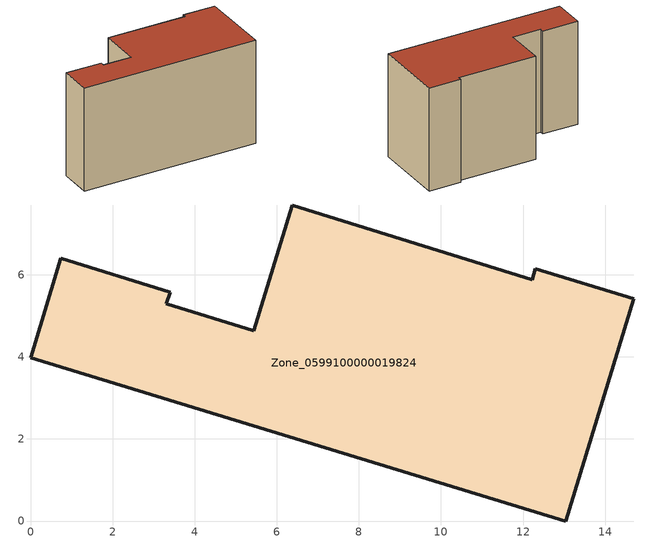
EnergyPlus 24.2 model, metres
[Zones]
Zone_0599100000019824
 floor ground (C_G): 5.44,4.64 6.38,7.7 12.22,5.88 12.3,6.15 14.7,5.42 13.04,0 0,3.98 0.74,6.4 3.4,5.58 3.31,5.29 z0
 wall outside (C_F): 13.04,0 14.7,5.42 12.3,6.15 12.22,5.88 6.38,7.7 5.44,4.64 3.31,5.29 3.4,5.58 0.74,6.4 0,3.98 13.04,0 z0:8.09
 roof outside (C_R): 3.4,5.58 0.74,6.4 0,3.98 13.04,0 14.7,5.42 12.3,6.15 12.22,5.88 6.38,7.7 5.44,4.64 3.31,5.29 z8.09
[BUILDING]
Pand.0599100000019824: North Axis=0; Terrain=City; Loads Convergence Tolerance Value=0.04; Temperature Convergence Tolerance Value=0.4; Solar Distribution=FullExterior; Maximum Number of Warmup Days=25; Minimum Number of Warmup Days=1
[Site:Location]
Rotterdam.The.Hague.AP_ZH_NLD Design_Conditions: Latitude=51.96; Longitude=4.45; Time Zone=1; Elevation=-4.5
[SITE:GROUNDTEMPERATURE:BUILDINGSURFACE]
18, 18, 18, 18, 18, 18, 18, 18, 18, 18, 18, 18
[MATERIAL] Thermal Absorptance=0.9; Solar Absorptance=0.7; Visible Absorptance=0.7
Name | Roughness | Thickness | Conductivity | Density | Specific Heat
G.TI.1975-1991 | MediumSmooth | 0.15 | 0.288461 | 540 | 1210
F.TI.1975-1991 | Rough | 0.3 | 0.230769 | 1920 | 840
R.TI.1975-1991 | MediumRough | 0.2 | 0.153846 | 1500 | 1000
[CONSTRUCTION]
C_G: G.TI.1975-1991
C_F: F.TI.1975-1991
C_R: R.TI.1975-1991
[ZONE]
Zone_0599100000019824: Type=1; Multiplier=1; Ceiling Height=Autocalculate; Volume=Autocalculate; Floor Area=autocalculate; Part of Total Floor Area=Yes
[ZONEINFILTRATION:DESIGNFLOWRATE]
Infil_Zone_0599100000019824: Zone or ZoneList or Space or SpaceList=Zone_0599100000019824; Schedule=AlwaysOn; Design Flow Rate Calculation Method=Flow/Area; Flow Rate per Floor Area=0.003; Constant Term Coefficient=1; Temperature Term Coefficient=0; Velocity Term Coefficient=0; Velocity Squared Term Coefficient=0
[HVACTEMPLATE:ZONE:IDEALLOADSAIRSYSTEM]
Zone_0599100000019824: Maximum Heating Supply Air Temperature=50; Minimum Cooling Supply Air Temperature=13; Maximum Heating Supply Air Humidity Ratio=0.0156; Minimum Cooling Supply Air Humidity Ratio=0.0077; Heating Limit=NoLimit; Cooling Limit=NoLimit; Dehumidification Control Type=ConstantSensibleHeatRatio; Cooling Sensible Heat Ratio=0.7; Dehumidification Setpoint=60; Humidification Control Type=None; Humidification Setpoint=30; Outdoor Air Method=None; Outdoor Air Flow Rate per Person=0.00944; Outdoor Air Flow Rate per Zone Floor Area=0; Outdoor Air Flow Rate per Zone=0; Demand Controlled Ventilation Type=None; Outdoor Air Economizer Type=NoEconomizer; Heat Recovery Type=None; Sensible Heat Recovery Effectiveness=0.7; Latent Heat Recovery Effectiveness=0.65
[ZONECONTROL:THERMOSTAT]
ThermostatControl_Zone_0599100000019824: Zone or ZoneList=Zone_0599100000019824; Control Type Schedule=DualSetpointControlType; Control 1=Thermostat_Zone_0599100000019824; Temperature Difference Between Cutout And Setpoint=0
[THERMOSTATSETPOINT:DUALSETPOINT]
Thermostat_Zone_0599100000019824: Heating Setpoint Temperature Schedule=HeatingSetpoint_Zone_0599100000019824; Cooling Setpoint Temperature Schedule=CoolingSetpoint_Zone_0599100000019824
[SCHEDULE:COMPACT]
HeatingSetpoint_Zone_0599100000019824: Through: 12/31, For: AllDays, Until: 24:00, 21
CoolingSetpoint_Zone_0599100000019824: Through: 12/31, For: AllDays, Until: 24:00, 24
DualSetpointControlType: Through: 12/31, For: AllDays, Until: 24:00, 4
AlwaysOn: Through: 12/31, For: AllDays, Until: 24:00, 1
